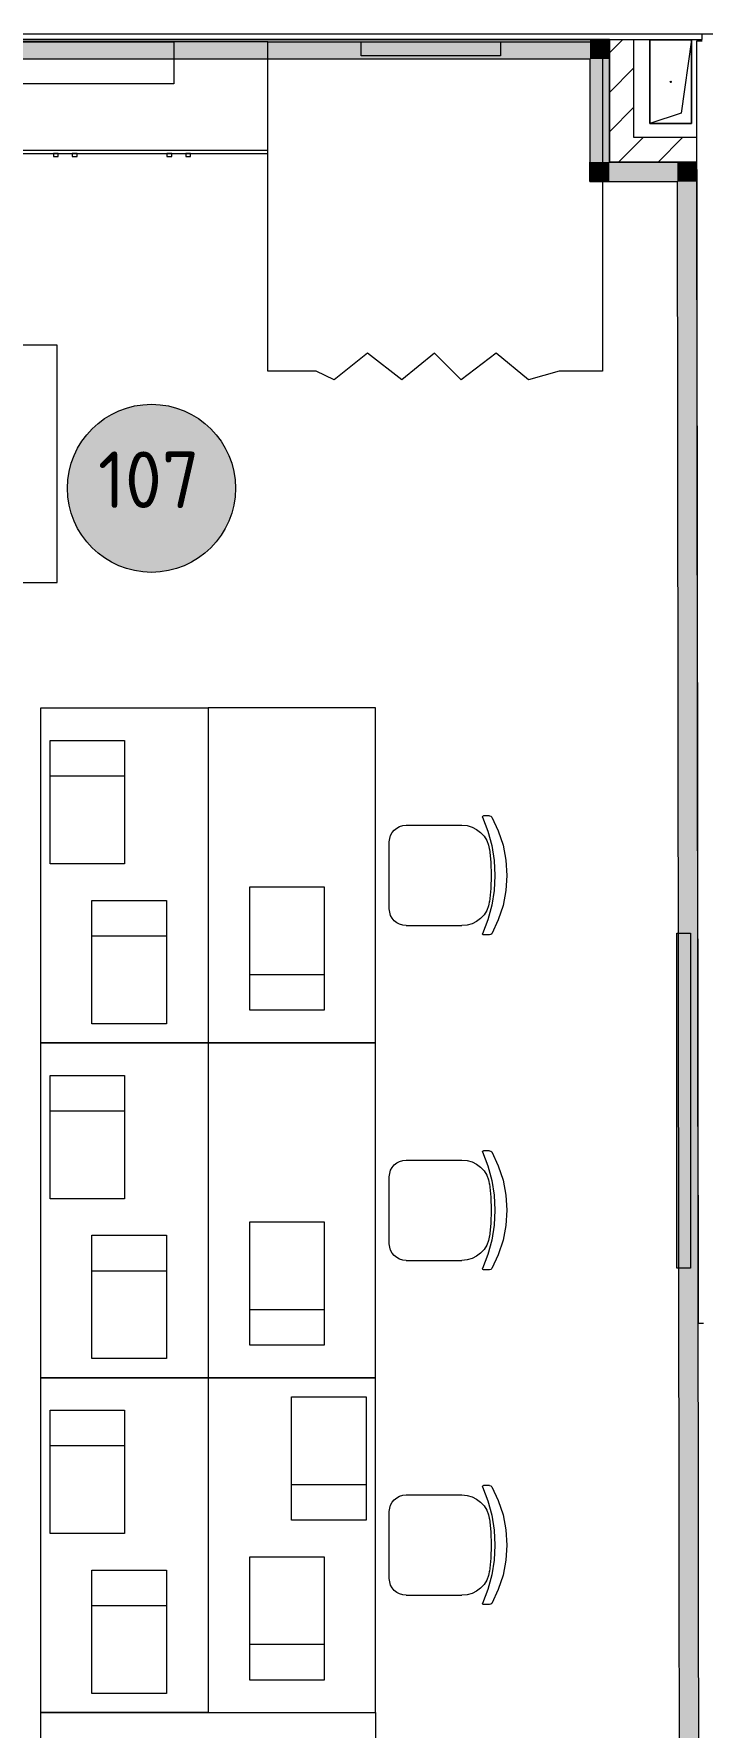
# Model space of a CAD drawing. Header units: millimetres. Extents: x -546 to 1681, y -650 to 1730.
# Drawn here: x 277.1 to 301.1, y 428.5 to 489.1 of the extents above; entities that cross this region are included whole.
import ezdxf

# ---------------------------------------------------------------- set-up
doc = ezdxf.new("R2010")
doc.units = ezdxf.units.MM

msp = doc.modelspace()

# ---------------------------------------------------------------- hatches: boundary and pattern name
at = {"true_color": 0xf1d696}
h = msp.add_hatch(color=41, dxfattribs=at)
h.dxf.hatch_style = 2
h.paths.add_polyline_path([(244.134, 488.236), (244.134, 488.936), (297.03, 488.936), (297.03, 488.236)])
h = msp.add_hatch(color=41, dxfattribs=at)
h.dxf.hatch_style = 2
h.paths.add_polyline_path([(297.03, 488.236), (297.03, 488.936), (297.73, 488.936)])
h = msp.add_hatch(color=41, dxfattribs=at)
h.dxf.hatch_style = 2
h.paths.add_polyline_path([(297.03, 488.236), (297.73, 488.936), (297.73, 488.236)])
h = msp.add_hatch(color=41, dxfattribs=at)
h.dxf.hatch_style = 2
h.paths.add_polyline_path([(297.03, 488.236), (297.73, 488.236), (297.73, 484.54), (297.03, 484.54)])
h = msp.add_hatch(color=41, dxfattribs=at)
h.dxf.hatch_style = 2
h.paths.add_polyline_path([(297.73, 484.54), (297.03, 483.84), (297.03, 484.54)])
h = msp.add_hatch(color=41, dxfattribs=at)
h.dxf.hatch_style = 2
h.paths.add_polyline_path([(297.73, 484.54), (297.73, 483.84), (297.03, 483.84)])
h = msp.add_hatch(color=41, dxfattribs=at)
h.dxf.hatch_style = 2
h.paths.add_polyline_path([(297.73, 483.84), (297.73, 484.54), (300.163, 484.54), (300.164, 483.84)])
at = {"true_color": 0xd5aaaa}
h = msp.add_hatch(color=9, dxfattribs=at)
h.dxf.hatch_style = 2
h.paths.add_polyline_path([(300.863, 484.54), (300.164, 483.84), (300.163, 484.54)])
h = msp.add_hatch(color=9, dxfattribs=at)
h.dxf.hatch_style = 2
h.paths.add_polyline_path([(300.164, 483.84), (300.862, 484.539), (300.864, 483.84)])
h = msp.add_hatch(color=9, dxfattribs=at)
h.dxf.hatch_style = 2
h.paths.add_polyline_path([(300.164, 483.84), (300.864, 483.84), (300.996, 376.612), (300.296, 376.612)])
at = {"true_color": 0xffffff}
h = msp.add_hatch(color=7, dxfattribs=at)
edge = h.paths.add_edge_path()
edge.add_arc((281.307, 472.849), 3.012, 0, 360)
at = {"true_color": 0x999999}
h = msp.add_hatch(color=253, dxfattribs=at)
h.dxf.hatch_style = 2
h.paths.add_polyline_path([(300.644, 444.902), (300.144, 444.902), (300.144, 456.902), (300.644, 456.902)])

# ---------------------------------------------------------------- linework, layer by layer
at = {"color": 7, "lineweight": 0}
for points in [[(241.607, 489.136), (307.795, 489.136)], [(301.056, 488.936), (301.056, 489.136)], [(241.809, 488.936), (301.056, 488.936)], [(297.03, 488.936), (243.434, 488.936)], [(297.73, 488.936), (297.03, 488.936)], [(297.73, 488.936), (297.73, 484.54)], [(297.73, 484.54), (297.73, 488.936)], [(298.61, 485.42), (298.61, 488.936)], [(299.18, 485.92), (299.18, 488.92)], [(299.18, 488.92), (300.68, 488.92)], [(300.68, 488.92), (299.18, 488.92)], [(299.18, 488.92), (299.18, 485.92)], [(300.68, 488.92), (300.305, 486.295)], [(300.68, 488.92), (300.68, 485.92)], [(300.68, 485.92), (300.68, 488.92)], [(301.058, 488.872), (300.858, 488.872)], [(300.858, 488.872), (300.91, 442.93)], [(244.134, 488.236), (297.03, 488.236)], [(297.03, 488.236), (297.03, 484.54)], [(299.905, 487.42), (299.93, 487.445), (299.955, 487.42)], [(299.905, 487.42), (299.918, 487.441)], [(299.955, 487.42), (299.93, 487.395), (299.905, 487.42)], [(299.954, 487.413), (299.93, 487.395), (299.918, 487.398)], [(299.93, 487.445), (299.954, 487.426)], [(300.305, 486.295), (299.18, 485.92)], [(300.68, 485.92), (299.18, 485.92)], [(299.18, 485.92), (300.68, 485.92)], [(300.862, 485.42), (298.61, 485.42)], [(297.03, 483.84), (297.03, 484.54)], [(297.73, 484.54), (300.863, 484.54)], [(300.163, 484.54), (297.73, 484.54)], [(300.863, 484.54), (300.163, 484.54)], [(300.997, 375.912), (300.863, 484.54)], [(297.03, 483.84), (300.164, 483.84)], [(300.164, 483.84), (300.295, 377.312)], [(278.295, 472.849), (278.311, 473.157), (278.357, 473.456), (278.431, 473.745), (278.532, 474.022), (278.659, 474.285), (278.81, 474.533), (278.983, 474.765), (279.177, 474.979), (279.391, 475.174), (279.623, 475.347), (279.871, 475.498), (280.134, 475.625), (280.411, 475.726), (280.7, 475.8), (280.999, 475.846), (281.306, 475.861), (281.614, 475.846), (281.914, 475.8), (282.202, 475.726), (282.479, 475.625), (282.742, 475.498), (282.991, 475.347), (283.223, 475.174), (283.436, 474.979), (283.631, 474.765), (283.804, 474.533), (283.955, 474.285), (284.082, 474.022), (284.183, 473.745), (284.257, 473.456), (284.303, 473.157), (284.318, 472.849)], [(284.318, 472.849), (284.303, 472.542), (284.257, 472.243), (284.183, 471.954), (284.082, 471.677), (283.955, 471.414), (283.804, 471.166), (283.631, 470.934), (283.436, 470.72), (283.223, 470.525), (282.991, 470.352), (282.742, 470.201), (282.479, 470.074), (282.202, 469.973), (281.914, 469.899), (281.614, 469.853), (281.306, 469.837), (280.999, 469.853), (280.7, 469.899), (280.411, 469.973), (280.134, 470.074), (279.871, 470.201), (279.623, 470.352), (279.391, 470.525), (279.177, 470.72), (278.983, 470.934), (278.81, 471.166), (278.659, 471.414), (278.532, 471.677), (278.431, 471.954), (278.357, 472.243), (278.311, 472.542), (278.295, 472.849)], [(300.91, 442.93), (301.109, 442.931)]]:
    msp.add_lwpolyline(points, dxfattribs=at)
at = {"color": 253, "lineweight": 0, "true_color": 0x999999}
for points in [[(262.107, 488.847), (282.107, 488.847)], [(285.479, 488.847), (270.979, 488.847)], [(282.107, 488.847), (282.107, 487.347)], [(285.479, 477.046), (285.479, 488.847)], [(285.479, 488.847), (297.479, 488.847)], [(285.479, 484.847), (285.479, 488.847)], [(288.829, 488.347), (288.829, 488.847)], [(288.829, 488.847), (293.829, 488.847)], [(293.829, 488.847), (293.829, 488.347)], [(297.479, 488.847), (297.479, 477.046)], [(293.829, 488.347), (288.829, 488.347)], [(282.107, 487.347), (262.107, 487.347)], [(270.979, 484.967), (285.479, 484.967)], [(270.979, 484.847), (285.479, 484.847)], [(277.961, 484.847), (277.788, 484.847)], [(277.788, 484.847), (277.788, 484.744)], [(277.788, 484.744), (277.961, 484.744)], [(277.961, 484.744), (277.961, 484.847)], [(278.638, 484.847), (278.464, 484.847)], [(278.464, 484.847), (278.464, 484.744)], [(278.464, 484.744), (278.638, 484.744)], [(278.638, 484.744), (278.638, 484.847)], [(282.032, 484.847), (281.858, 484.847)], [(281.858, 484.847), (281.858, 484.744)], [(281.858, 484.744), (282.032, 484.744)], [(282.032, 484.744), (282.032, 484.847)], [(282.708, 484.847), (282.535, 484.847)], [(282.535, 484.847), (282.535, 484.744)], [(282.535, 484.744), (282.708, 484.744)], [(282.708, 484.744), (282.708, 484.847)], [(277.929, 477.977), (259.929, 477.977)], [(277.929, 469.476), (277.929, 477.977)], [(289.054, 477.697), (287.864, 476.736)], [(290.284, 476.736), (289.054, 477.697)], [(291.454, 477.697), (290.284, 476.736)], [(292.414, 476.736), (291.454, 477.697)], [(293.674, 477.697), (292.414, 476.736)], [(294.834, 476.736), (293.674, 477.697)], [(287.211, 477.046), (285.479, 477.046)], [(287.864, 476.736), (287.211, 477.046)], [(295.934, 477.046), (294.834, 476.736)], [(297.479, 477.046), (295.934, 477.046)], [(259.929, 469.476), (277.929, 469.476)], [(277.337, 452.976), (277.337, 464.976)], [(277.337, 464.976), (283.337, 464.976)], [(283.337, 464.976), (283.337, 452.976)], [(289.337, 464.976), (283.337, 464.976)], [(283.337, 464.976), (283.337, 452.976)], [(289.337, 452.976), (289.337, 464.976)], [(277.672, 459.39), (277.672, 463.81)], [(277.672, 463.81), (280.342, 463.81)], [(280.342, 463.81), (280.342, 459.39)], [(277.672, 459.39), (277.672, 462.54)], [(277.672, 462.54), (280.342, 462.54)], [(289.837, 460.176), (289.85, 460.298), (289.885, 460.41), (289.94, 460.512), (290.013, 460.601), (290.102, 460.674), (290.204, 460.729), (290.317, 460.764), (290.437, 460.776)], [(289.837, 460.176), (289.85, 460.298), (289.885, 460.41), (289.94, 460.512), (290.013, 460.601), (290.102, 460.674), (290.204, 460.729), (290.317, 460.764), (290.437, 460.776)], [(290.437, 460.776), (292.44, 460.776)], [(290.437, 460.776), (292.44, 460.776)], [(292.44, 460.776), (292.629, 460.759), (292.806, 460.708), (292.968, 460.626), (293.112, 460.518), (293.234, 460.386), (293.331, 460.233), (293.399, 460.062), (293.435, 459.876)], [(292.44, 460.776), (292.629, 460.759), (292.806, 460.708), (292.968, 460.626), (293.112, 460.518), (293.234, 460.386), (293.331, 460.233), (293.399, 460.062), (293.435, 459.876)], [(293.183, 461.068), (293.18, 461.081), (293.189, 461.103), (293.21, 461.111)], [(293.183, 461.068), (293.18, 461.081), (293.189, 461.103), (293.21, 461.111)], [(293.183, 461.068), (293.374, 460.565), (293.512, 460.045), (293.595, 459.514), (293.622, 458.976), (293.595, 458.439), (293.512, 457.908), (293.374, 457.389), (293.183, 456.885)], [(293.183, 461.068), (293.374, 460.565), (293.512, 460.045), (293.595, 459.514), (293.622, 458.976), (293.595, 458.439), (293.512, 457.908), (293.374, 457.389), (293.183, 456.885)], [(293.427, 461.111), (293.21, 461.111)], [(293.427, 461.111), (293.21, 461.111)], [(293.427, 461.111), (293.476, 461.099), (293.512, 461.064)], [(293.427, 461.111), (293.476, 461.099), (293.512, 461.064)], [(293.512, 461.064), (293.746, 460.571), (293.915, 460.055), (294.018, 459.521), (294.052, 458.976), (294.018, 458.432), (293.915, 457.898), (293.746, 457.382), (293.512, 456.888)], [(293.512, 461.064), (293.746, 460.571), (293.915, 460.055), (294.018, 459.521), (294.052, 458.976), (294.018, 458.432), (293.915, 457.898), (293.746, 457.382), (293.512, 456.888)], [(289.837, 457.775), (289.837, 460.176)], [(289.837, 457.775), (289.837, 460.176)], [(280.342, 459.39), (277.672, 459.39)], [(293.43, 459.918), (293.472, 459.448), (293.486, 458.976), (293.472, 458.506), (293.43, 458.035)], [(293.43, 459.918), (293.472, 459.448), (293.486, 458.976), (293.472, 458.506), (293.43, 458.035)], [(284.831, 454.141), (284.831, 458.561)], [(284.831, 458.561), (287.501, 458.561)], [(287.501, 458.561), (287.501, 454.141)], [(287.501, 458.561), (287.501, 455.411)], [(279.172, 453.66), (279.172, 458.08)], [(279.172, 458.08), (281.842, 458.08)], [(281.842, 458.08), (281.842, 453.66)], [(290.437, 457.176), (290.317, 457.189), (290.204, 457.224), (290.102, 457.279), (290.013, 457.352), (289.94, 457.441), (289.885, 457.543), (289.85, 457.656), (289.837, 457.776)], [(290.437, 457.176), (290.317, 457.189), (290.204, 457.224), (290.102, 457.279), (290.013, 457.352), (289.94, 457.441), (289.885, 457.543), (289.85, 457.656), (289.837, 457.776)], [(293.435, 458.076), (293.399, 457.891), (293.331, 457.72), (293.234, 457.567), (293.112, 457.435), (292.968, 457.326), (292.806, 457.245), (292.629, 457.194), (292.44, 457.176)], [(293.435, 458.076), (293.399, 457.891), (293.331, 457.72), (293.234, 457.567), (293.112, 457.435), (292.968, 457.326), (292.806, 457.245), (292.629, 457.194), (292.44, 457.176)], [(290.437, 457.176), (292.44, 457.176)], [(290.437, 457.176), (292.44, 457.176)], [(279.172, 453.66), (279.172, 456.81)], [(279.172, 456.81), (281.842, 456.81)], [(293.21, 456.841), (293.189, 456.85), (293.18, 456.871), (293.183, 456.885)], [(293.21, 456.841), (293.189, 456.85), (293.18, 456.871), (293.183, 456.885)], [(293.427, 456.841), (293.21, 456.841)], [(293.427, 456.841), (293.21, 456.841)], [(293.512, 456.888), (293.476, 456.854), (293.427, 456.841)], [(293.512, 456.888), (293.476, 456.854), (293.427, 456.841)], [(300.144, 444.902), (300.144, 456.902)], [(300.144, 456.902), (300.644, 456.902)], [(300.644, 456.902), (300.644, 444.902)], [(287.501, 455.411), (284.831, 455.411)], [(287.501, 454.141), (284.831, 454.141)], [(281.842, 453.66), (279.172, 453.66)], [(283.337, 452.976), (277.337, 452.976)], [(277.337, 440.976), (277.337, 452.976)], [(277.337, 452.976), (283.337, 452.976)], [(283.337, 452.976), (289.337, 452.976)], [(283.337, 452.976), (283.337, 440.976)], [(289.337, 452.976), (283.337, 452.976)], [(283.337, 452.976), (283.337, 440.976)], [(289.337, 440.976), (289.337, 452.976)], [(277.672, 447.39), (277.672, 451.81)], [(277.672, 451.81), (280.342, 451.81)], [(280.342, 451.81), (280.342, 447.39)], [(277.672, 447.39), (277.672, 450.54)], [(277.672, 450.54), (280.342, 450.54)], [(293.183, 449.068), (293.18, 449.081), (293.189, 449.103), (293.21, 449.111)], [(293.183, 449.068), (293.18, 449.081), (293.189, 449.103), (293.21, 449.111)], [(293.183, 449.068), (293.374, 448.565), (293.512, 448.045), (293.595, 447.514), (293.622, 446.976), (293.595, 446.439), (293.512, 445.908), (293.374, 445.389), (293.183, 444.885)], [(293.183, 449.068), (293.374, 448.565), (293.512, 448.045), (293.595, 447.514), (293.622, 446.976), (293.595, 446.439), (293.512, 445.908), (293.374, 445.389), (293.183, 444.885)], [(293.427, 449.111), (293.21, 449.111)], [(293.427, 449.111), (293.21, 449.111)], [(293.427, 449.111), (293.476, 449.099), (293.512, 449.064)], [(293.427, 449.111), (293.476, 449.099), (293.512, 449.064)], [(293.512, 449.064), (293.746, 448.571), (293.915, 448.055), (294.018, 447.521), (294.052, 446.976), (294.018, 446.432), (293.915, 445.898), (293.746, 445.382), (293.512, 444.888)], [(293.512, 449.064), (293.746, 448.571), (293.915, 448.055), (294.018, 447.521), (294.052, 446.976), (294.018, 446.432), (293.915, 445.898), (293.746, 445.382), (293.512, 444.888)], [(289.837, 448.176), (289.85, 448.298), (289.885, 448.41), (289.94, 448.512), (290.013, 448.601), (290.102, 448.674), (290.204, 448.729), (290.317, 448.764), (290.437, 448.776)], [(289.837, 448.176), (289.85, 448.298), (289.885, 448.41), (289.94, 448.512), (290.013, 448.601), (290.102, 448.674), (290.204, 448.729), (290.317, 448.764), (290.437, 448.776)], [(290.437, 448.776), (292.44, 448.776)], [(290.437, 448.776), (292.44, 448.776)], [(292.44, 448.776), (292.629, 448.759), (292.806, 448.708), (292.968, 448.626), (293.112, 448.518), (293.234, 448.386), (293.331, 448.233), (293.399, 448.062), (293.435, 447.876)], [(292.44, 448.776), (292.629, 448.759), (292.806, 448.708), (292.968, 448.626), (293.112, 448.518), (293.234, 448.386), (293.331, 448.233), (293.399, 448.062), (293.435, 447.876)], [(289.837, 445.775), (289.837, 448.176)], [(289.837, 445.775), (289.837, 448.176)], [(293.43, 447.918), (293.472, 447.448), (293.486, 446.976), (293.472, 446.506), (293.43, 446.035)], [(293.43, 447.918), (293.472, 447.448), (293.486, 446.976), (293.472, 446.506), (293.43, 446.035)], [(280.342, 447.39), (277.672, 447.39)], [(279.172, 441.66), (279.172, 446.08)], [(279.172, 446.08), (281.842, 446.08)], [(281.842, 446.08), (281.842, 441.66)], [(284.831, 442.141), (284.831, 446.561)], [(284.831, 446.561), (287.501, 446.561)], [(287.501, 446.561), (287.501, 442.141)], [(287.501, 446.561), (287.501, 443.411)], [(293.435, 446.076), (293.399, 445.891), (293.331, 445.72), (293.234, 445.567), (293.112, 445.435), (292.968, 445.326), (292.806, 445.245), (292.629, 445.194), (292.44, 445.176)], [(293.435, 446.076), (293.399, 445.891), (293.331, 445.72), (293.234, 445.567), (293.112, 445.435), (292.968, 445.326), (292.806, 445.245), (292.629, 445.194), (292.44, 445.176)], [(290.437, 445.176), (290.317, 445.189), (290.204, 445.224), (290.102, 445.279), (290.013, 445.352), (289.94, 445.441), (289.885, 445.543), (289.85, 445.656), (289.837, 445.776)], [(290.437, 445.176), (290.317, 445.189), (290.204, 445.224), (290.102, 445.279), (290.013, 445.352), (289.94, 445.441), (289.885, 445.543), (289.85, 445.656), (289.837, 445.776)], [(290.437, 445.176), (292.44, 445.176)], [(290.437, 445.176), (292.44, 445.176)], [(293.21, 444.841), (293.189, 444.85), (293.18, 444.871), (293.183, 444.885)], [(293.21, 444.841), (293.189, 444.85), (293.18, 444.871), (293.183, 444.885)], [(293.427, 444.841), (293.21, 444.841)], [(293.427, 444.841), (293.21, 444.841)], [(293.512, 444.888), (293.476, 444.854), (293.427, 444.841)], [(293.512, 444.888), (293.476, 444.854), (293.427, 444.841)], [(300.644, 444.902), (300.144, 444.902)], [(279.172, 441.66), (279.172, 444.81)], [(279.172, 444.81), (281.842, 444.81)], [(287.501, 443.411), (284.831, 443.411)], [(287.501, 442.141), (284.831, 442.141)], [(281.842, 441.66), (279.172, 441.66)], [(283.337, 440.976), (277.337, 440.976)], [(277.337, 428.976), (277.337, 440.976)], [(277.337, 440.976), (283.337, 440.976)], [(283.337, 440.976), (289.337, 440.976)], [(283.337, 440.976), (283.337, 428.976)], [(289.337, 440.976), (283.337, 440.976)], [(283.337, 440.976), (283.337, 428.976)], [(289.337, 428.976), (289.337, 440.976)], [(286.331, 435.871), (286.331, 440.291)], [(286.331, 440.291), (289.001, 440.291)], [(289.001, 440.291), (289.001, 435.871)], [(289.001, 440.291), (289.001, 437.141)], [(277.672, 435.39), (277.672, 439.81)], [(277.672, 439.81), (280.342, 439.81)], [(280.342, 439.81), (280.342, 435.39)], [(277.672, 435.39), (277.672, 438.54)], [(277.672, 438.54), (280.342, 438.54)], [(289.001, 437.141), (286.331, 437.141)], [(293.183, 437.068), (293.18, 437.081), (293.189, 437.103), (293.21, 437.111)], [(293.183, 437.068), (293.18, 437.081), (293.189, 437.103), (293.21, 437.111)], [(293.183, 437.068), (293.374, 436.565), (293.512, 436.045), (293.595, 435.514), (293.622, 434.976), (293.595, 434.439), (293.512, 433.908), (293.374, 433.389), (293.183, 432.885)], [(293.183, 437.068), (293.374, 436.565), (293.512, 436.045), (293.595, 435.514), (293.622, 434.976), (293.595, 434.439), (293.512, 433.908), (293.374, 433.389), (293.183, 432.885)], [(293.427, 437.111), (293.21, 437.111)], [(293.427, 437.111), (293.21, 437.111)], [(293.427, 437.111), (293.476, 437.099), (293.512, 437.064)], [(293.427, 437.111), (293.476, 437.099), (293.512, 437.064)], [(293.512, 437.064), (293.746, 436.571), (293.915, 436.055), (294.018, 435.521), (294.052, 434.976), (294.018, 434.432), (293.915, 433.898), (293.746, 433.382), (293.512, 432.888)], [(293.512, 437.064), (293.746, 436.571), (293.915, 436.055), (294.018, 435.521), (294.052, 434.976), (294.018, 434.432), (293.915, 433.898), (293.746, 433.382), (293.512, 432.888)], [(289.837, 436.176), (289.85, 436.298), (289.885, 436.41), (289.94, 436.512), (290.013, 436.601), (290.102, 436.674), (290.204, 436.729), (290.317, 436.764), (290.437, 436.776)], [(289.837, 436.176), (289.85, 436.298), (289.885, 436.41), (289.94, 436.512), (290.013, 436.601), (290.102, 436.674), (290.204, 436.729), (290.317, 436.764), (290.437, 436.776)], [(290.437, 436.776), (292.44, 436.776)], [(290.437, 436.776), (292.44, 436.776)], [(292.44, 436.776), (292.629, 436.759), (292.806, 436.708), (292.968, 436.626), (293.112, 436.518), (293.234, 436.386), (293.331, 436.233), (293.399, 436.062), (293.435, 435.876)], [(292.44, 436.776), (292.629, 436.759), (292.806, 436.708), (292.968, 436.626), (293.112, 436.518), (293.234, 436.386), (293.331, 436.233), (293.399, 436.062), (293.435, 435.876)], [(289.001, 435.871), (286.331, 435.871)], [(289.837, 433.775), (289.837, 436.176)], [(289.837, 433.775), (289.837, 436.176)], [(293.43, 435.918), (293.472, 435.448), (293.486, 434.976), (293.472, 434.506), (293.43, 434.035)], [(293.43, 435.918), (293.472, 435.448), (293.486, 434.976), (293.472, 434.506), (293.43, 434.035)], [(280.342, 435.39), (277.672, 435.39)], [(284.831, 430.141), (284.831, 434.561)], [(284.831, 434.561), (287.501, 434.561)], [(287.501, 434.561), (287.501, 430.141)], [(287.501, 434.561), (287.501, 431.411)], [(279.172, 429.66), (279.172, 434.08)], [(279.172, 434.08), (281.842, 434.08)], [(281.842, 434.08), (281.842, 429.66)], [(293.435, 434.076), (293.399, 433.891), (293.331, 433.72), (293.234, 433.567), (293.112, 433.435), (292.968, 433.326), (292.806, 433.245), (292.629, 433.194), (292.44, 433.176)], [(293.435, 434.076), (293.399, 433.891), (293.331, 433.72), (293.234, 433.567), (293.112, 433.435), (292.968, 433.326), (292.806, 433.245), (292.629, 433.194), (292.44, 433.176)], [(290.437, 433.176), (290.317, 433.189), (290.204, 433.224), (290.102, 433.279), (290.013, 433.352), (289.94, 433.441), (289.885, 433.543), (289.85, 433.656), (289.837, 433.776)], [(290.437, 433.176), (290.317, 433.189), (290.204, 433.224), (290.102, 433.279), (290.013, 433.352), (289.94, 433.441), (289.885, 433.543), (289.85, 433.656), (289.837, 433.776)], [(279.172, 429.66), (279.172, 432.81)], [(279.172, 432.81), (281.842, 432.81)], [(290.437, 433.176), (292.44, 433.176)], [(290.437, 433.176), (292.44, 433.176)], [(293.21, 432.841), (293.189, 432.85), (293.18, 432.871), (293.183, 432.885)], [(293.21, 432.841), (293.189, 432.85), (293.18, 432.871), (293.183, 432.885)], [(293.427, 432.841), (293.21, 432.841)], [(293.427, 432.841), (293.21, 432.841)], [(293.512, 432.888), (293.476, 432.854), (293.427, 432.841)], [(293.512, 432.888), (293.476, 432.854), (293.427, 432.841)], [(287.501, 431.411), (284.831, 431.411)], [(281.842, 429.66), (279.172, 429.66)], [(287.501, 430.141), (284.831, 430.141)], [(283.337, 428.976), (277.337, 428.976)], [(277.337, 428.976), (289.337, 428.976)], [(277.337, 422.976), (277.337, 428.976)], [(283.337, 428.976), (289.337, 428.976)], [(289.337, 428.976), (289.337, 422.976)]]:
    msp.add_lwpolyline(points, dxfattribs=at)
at = {"color": 250, "lineweight": 0, "true_color": 0x353535}
for points in [[(297.73, 488.451), (298.214, 488.936)], [(297.73, 487.037), (298.61, 487.917)], [(297.73, 485.623), (298.61, 486.503)], [(298.061, 484.54), (298.941, 485.42)], [(299.476, 484.54), (300.356, 485.42)]]:
    msp.add_lwpolyline(points, dxfattribs=at)

# ---------------------------------------------------------------- texts
at = {"color": 7, "insert": (279.388, 474.17), "char_height": 2.02685, "attachment_point": 1}
msp.add_mtext('{\\fGOSTCommon|b0|i0|c0;107}', dxfattribs=at)

doc.saveas('drawing.dxf')
